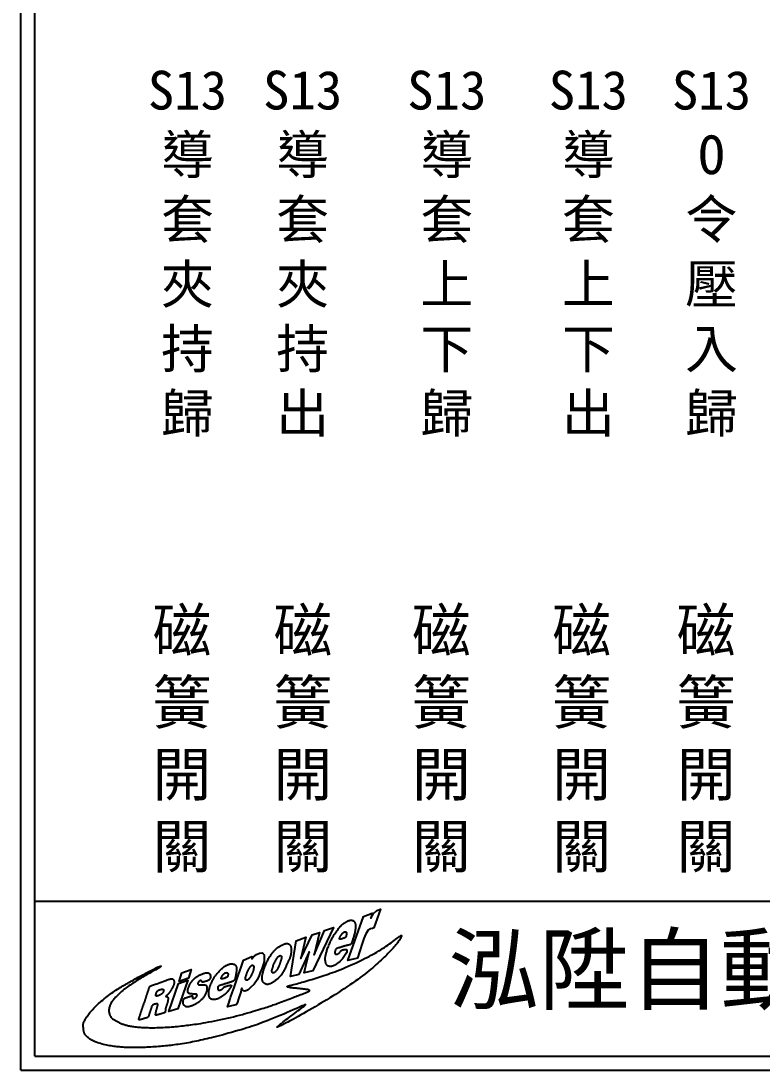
# Model space of a CAD drawing. Extents: x 275 to 562, y 265 to 469.
# Drawn here: x 274.9 to 341.8, y 264.9 to 359.6 of the extents above; entities that cross this region are included whole.
import ezdxf

# ---------------------------------------------------------------- set-up
doc = ezdxf.new("R2010")
doc.units = 0
for name, color, linetype in [('圖框層', 7, 'CONTINUOUS'), ('標尺寸層', 3, 'CONTINUOUS'), ('輪廓線層', 7, 'CONTINUOUS')]:
    doc.layers.add(name, color=color, linetype=linetype)
doc.styles.add('CNS', font='romanc.shx', dxfattribs={"bigfont": 'chineset.shx'})
doc.styles.add('STSL', font='kaiu.ttf')

msp = doc.modelspace()

# ---------------------------------------------------------------- linework, layer by layer
at = {"layer": '圖框層', "color": 7}
for p, q in [((274.898, 264.945), (274.898, 468.914)), ((276.148, 266.195), (276.148, 467.665)), ((276.148, 280.195), (560.648, 280.195)), ((276.148, 266.195), (560.648, 266.195)), ((274.898, 264.945), (561.898, 264.945))]:
    msp.add_line(p, q, dxfattribs=at)
at = {"layer": '輪廓線層', "color": 116}
for points in [[(306.056, 277.247), (305.868, 276.814), (305.72, 276.351), (305.287, 275.051), (304.429, 274.824), (305.839, 278.814), (306.627, 279.099), (306.499, 278.646), (306.746, 279.08), (307.041, 279.336), (307.357, 279.474), (306.765, 277.779), (306.637, 277.73), (306.48, 277.701), (306.272, 277.563)], [(304.847, 276.678), (304.831, 276.63), (304.817, 276.585), (304.803, 276.543), (304.79, 276.503), (304.777, 276.467), (304.765, 276.434), (304.753, 276.404), (304.741, 276.377), (304.73, 276.354), (304.718, 276.333), (304.705, 276.315), (304.691, 276.3), (304.676, 276.286), (304.659, 276.275), (304.639, 276.264), (304.617, 276.255), (304.592, 276.247), (304.564, 276.239), (304.532, 276.232), (304.497, 276.224), (304.457, 276.215), (304.414, 276.205), (304.365, 276.194), (304.312, 276.181), (304.255, 276.166), (304.193, 276.149), (304.129, 276.13), (304.063, 276.111), (303.996, 276.091), (303.93, 276.071), (303.866, 276.052), (303.805, 276.034), (303.747, 276.016), (303.694, 276), (303.644, 275.986), (303.599, 275.972), (303.557, 275.959), (303.52, 275.947), (303.486, 275.936), (303.456, 275.926), (303.43, 275.916), (303.408, 275.907), (303.389, 275.897), (303.372, 275.887), (303.358, 275.875), (303.345, 275.863), (303.333, 275.849), (303.322, 275.832), (303.312, 275.813), (303.302, 275.792), (303.293, 275.77), (303.284, 275.746), (303.276, 275.721), (303.269, 275.696), (303.263, 275.671), (303.258, 275.646), (303.254, 275.623), (303.251, 275.601), (303.249, 275.579), (303.248, 275.559), (303.249, 275.539), (303.25, 275.521), (303.253, 275.504), (303.257, 275.487), (303.262, 275.472), (303.268, 275.458), (303.275, 275.445), (303.283, 275.434), (303.292, 275.424), (303.303, 275.415), (303.316, 275.407), (303.329, 275.401), (303.344, 275.397), (303.36, 275.394), (303.378, 275.393), (303.396, 275.393), (303.414, 275.395), (303.434, 275.398), (303.453, 275.402), (303.473, 275.408), (303.493, 275.415), (303.512, 275.424), (303.532, 275.434), (303.551, 275.445), (303.571, 275.457), (303.59, 275.471), (303.609, 275.486), (303.628, 275.502), (303.648, 275.519), (303.666, 275.537), (303.685, 275.556), (303.703, 275.575), (303.72, 275.594), (303.736, 275.613), (303.75, 275.632), (303.764, 275.65), (303.776, 275.668), (303.789, 275.685), (303.803, 275.701), (303.819, 275.718), (303.841, 275.734), (303.868, 275.749), (303.903, 275.766), (303.947, 275.782), (304, 275.798), (304.06, 275.813), (304.123, 275.824), (304.185, 275.828), (304.242, 275.825), (304.29, 275.811), (304.325, 275.784), (304.344, 275.742), (304.343, 275.685), (304.325, 275.613), (304.292, 275.531), (304.247, 275.441), (304.192, 275.347), (304.132, 275.252), (304.068, 275.158), (304.002, 275.07), (303.939, 274.989), (303.877, 274.915), (303.818, 274.849), (303.761, 274.789), (303.707, 274.736), (303.655, 274.688), (303.606, 274.646), (303.559, 274.608), (303.515, 274.575), (303.474, 274.545), (303.435, 274.519), (303.398, 274.495), (303.364, 274.474), (303.331, 274.456), (303.299, 274.439), (303.269, 274.423), (303.24, 274.407), (303.211, 274.393), (303.184, 274.379), (303.157, 274.367), (303.131, 274.355), (303.106, 274.344), (303.082, 274.334), (303.058, 274.326), (303.034, 274.318), (303.011, 274.311), (302.988, 274.306), (302.964, 274.301), (302.94, 274.298), (302.915, 274.295), (302.889, 274.294), (302.862, 274.294), (302.833, 274.295), (302.803, 274.298), (302.773, 274.301), (302.743, 274.306), (302.712, 274.312), (302.683, 274.319), (302.655, 274.328), (302.629, 274.338), (302.605, 274.349), (302.583, 274.362), (302.563, 274.376), (302.544, 274.393), (302.527, 274.411), (302.511, 274.432), (302.496, 274.455), (302.482, 274.481), (302.468, 274.509), (302.455, 274.54), (302.443, 274.574), (302.431, 274.609), (302.421, 274.646), (302.411, 274.686), (302.403, 274.726), (302.396, 274.768), (302.39, 274.81), (302.386, 274.854), (302.384, 274.899), (302.382, 274.946), (302.383, 274.993), (302.385, 275.042), (302.389, 275.092), (302.394, 275.144), (302.401, 275.198), (302.41, 275.254), (302.421, 275.312), (302.434, 275.373), (302.45, 275.438), (302.467, 275.506), (302.488, 275.579), (302.51, 275.656), (302.536, 275.738), (302.564, 275.824), (302.594, 275.914), (302.627, 276.007), (302.663, 276.102), (302.7, 276.2), (302.739, 276.298), (302.781, 276.397), (302.824, 276.495), (302.869, 276.593), (302.916, 276.69), (302.965, 276.787), (303.016, 276.883), (303.069, 276.977), (303.124, 277.071), (303.18, 277.162), (303.239, 277.252), (303.299, 277.34), (303.359, 277.425), (303.419, 277.506), (303.478, 277.583), (303.535, 277.655), (303.589, 277.722), (303.639, 277.783), (303.686, 277.838), (303.729, 277.887), (303.769, 277.93), (303.807, 277.97), (303.844, 278.006), (303.88, 278.04), (303.917, 278.072), (303.954, 278.102), (303.993, 278.133), (304.033, 278.163), (304.074, 278.192), (304.115, 278.221), (304.157, 278.248), (304.199, 278.275), (304.24, 278.3), (304.281, 278.323), (304.32, 278.345), (304.358, 278.365), (304.396, 278.383), (304.432, 278.399), (304.467, 278.413), (304.502, 278.426), (304.536, 278.437), (304.569, 278.446), (304.601, 278.453), (304.632, 278.458), (304.663, 278.462), (304.692, 278.464), (304.721, 278.464), (304.749, 278.463), (304.775, 278.461), (304.801, 278.458), (304.825, 278.453), (304.848, 278.447), (304.87, 278.44), (304.891, 278.432), (304.911, 278.422), (304.931, 278.41), (304.949, 278.397), (304.967, 278.382), (304.984, 278.365), (305, 278.346), (305.016, 278.326), (305.03, 278.304), (305.044, 278.28), (305.056, 278.255), (305.068, 278.228), (305.077, 278.2), (305.086, 278.17), (305.093, 278.139), (305.099, 278.107), (305.103, 278.073), (305.107, 278.037), (305.109, 277.999), (305.11, 277.96), (305.111, 277.918), (305.11, 277.875), (305.109, 277.829), (305.107, 277.783), (305.104, 277.734), (305.099, 277.685), (305.094, 277.636), (305.088, 277.586), (305.08, 277.535), (305.072, 277.485), (305.062, 277.435), (305.051, 277.384), (305.04, 277.333), (305.027, 277.282), (305.013, 277.229), (304.998, 277.176), (304.983, 277.121), (304.967, 277.065), (304.95, 277.008), (304.932, 276.951), (304.914, 276.894), (304.897, 276.838), (304.88, 276.783), (304.863, 276.729)], [(300.01, 273.559), (299.229, 273.387), (299.753, 276.615), (300.619, 276.925), (300.17, 275.001), (301.197, 277.15), (301.86, 277.364), (301.379, 275.343), (302.32, 277.524), (303.133, 277.823), (301.25, 273.901), (300.47, 273.708), (300.919, 275.611)], [(304.176, 276.895), (304.156, 276.883), (304.134, 276.873), (304.11, 276.862), (304.085, 276.852), (304.059, 276.842), (304.033, 276.832), (304.006, 276.823), (303.98, 276.813), (303.954, 276.804), (303.929, 276.795), (303.905, 276.786), (303.881, 276.777), (303.857, 276.77), (303.834, 276.763), (303.812, 276.757), (303.79, 276.751), (303.769, 276.748), (303.748, 276.745), (303.729, 276.744), (303.712, 276.746), (303.697, 276.75), (303.685, 276.757), (303.676, 276.767), (303.671, 276.78), (303.669, 276.798), (303.672, 276.818), (303.678, 276.842), (303.686, 276.867), (303.697, 276.895), (303.71, 276.924), (303.724, 276.954), (303.738, 276.984), (303.753, 277.013), (303.769, 277.043), (303.785, 277.072), (303.801, 277.101), (303.818, 277.129), (303.836, 277.157), (303.855, 277.184), (303.875, 277.21), (303.895, 277.236), (303.917, 277.26), (303.939, 277.284), (303.962, 277.306), (303.985, 277.326), (304.007, 277.345), (304.03, 277.361), (304.051, 277.376), (304.072, 277.387), (304.093, 277.397), (304.112, 277.405), (304.131, 277.41), (304.149, 277.414), (304.166, 277.416), (304.182, 277.417), (304.198, 277.416), (304.212, 277.414), (304.226, 277.411), (304.239, 277.406), (304.251, 277.401), (304.262, 277.395), (304.271, 277.387), (304.279, 277.379), (304.286, 277.37), (304.291, 277.36), (304.295, 277.349), (304.298, 277.337), (304.3, 277.324), (304.3, 277.308), (304.3, 277.29), (304.299, 277.27), (304.298, 277.248), (304.297, 277.222), (304.295, 277.195), (304.292, 277.166), (304.289, 277.136), (304.285, 277.107), (304.281, 277.078), (304.276, 277.05), (304.27, 277.025), (304.263, 277.002), (304.255, 276.981), (304.246, 276.963), (304.236, 276.947), (304.224, 276.932), (304.21, 276.919), (304.194, 276.906)], [(297.148, 272.673), (297.116, 272.675), (297.085, 272.68), (297.056, 272.686), (297.028, 272.695), (297.001, 272.705), (296.975, 272.716), (296.95, 272.73), (296.926, 272.744), (296.902, 272.759), (296.879, 272.775), (296.857, 272.791), (296.837, 272.809), (296.817, 272.828), (296.798, 272.848), (296.781, 272.868), (296.765, 272.89), (296.751, 272.913), (296.738, 272.936), (296.726, 272.961), (296.716, 272.987), (296.707, 273.013), (296.699, 273.041), (296.693, 273.069), (296.687, 273.099), (296.683, 273.129), (296.679, 273.16), (296.677, 273.193), (296.675, 273.226), (296.675, 273.26), (296.676, 273.294), (296.678, 273.33), (296.681, 273.366), (296.685, 273.403), (296.691, 273.44), (296.697, 273.478), (296.705, 273.517), (296.713, 273.557), (296.722, 273.597), (296.731, 273.637), (296.741, 273.679), (296.751, 273.72), (296.762, 273.763), (296.773, 273.805), (296.784, 273.846), (296.796, 273.888), (296.808, 273.928), (296.82, 273.968), (296.833, 274.006), (296.846, 274.042), (296.859, 274.078), (296.873, 274.113), (296.888, 274.148), (296.903, 274.185), (296.919, 274.223), (296.935, 274.263), (296.953, 274.306), (296.971, 274.353), (296.991, 274.403), (297.012, 274.456), (297.035, 274.513), (297.06, 274.573), (297.088, 274.636), (297.118, 274.703), (297.151, 274.773), (297.188, 274.846), (297.228, 274.921), (297.27, 274.997), (297.314, 275.075), (297.36, 275.152), (297.407, 275.228), (297.454, 275.302), (297.503, 275.373), (297.551, 275.441), (297.599, 275.506), (297.647, 275.567), (297.695, 275.624), (297.741, 275.678), (297.787, 275.728), (297.832, 275.776), (297.876, 275.819), (297.919, 275.86), (297.961, 275.897), (298.002, 275.932), (298.042, 275.965), (298.083, 275.995), (298.123, 276.023), (298.163, 276.05), (298.204, 276.075), (298.245, 276.099), (298.287, 276.122), (298.328, 276.144), (298.369, 276.165), (298.408, 276.185), (298.445, 276.203), (298.48, 276.22), (298.513, 276.236), (298.542, 276.251), (298.569, 276.264), (298.593, 276.277), (298.616, 276.288), (298.638, 276.298), (298.66, 276.308), (298.682, 276.317), (298.706, 276.325), (298.73, 276.332), (298.756, 276.339), (298.783, 276.345), (298.811, 276.35), (298.839, 276.354), (298.867, 276.357), (298.895, 276.359), (298.922, 276.36), (298.949, 276.359), (298.974, 276.356), (299, 276.352), (299.024, 276.345), (299.048, 276.337), (299.072, 276.327), (299.095, 276.314), (299.118, 276.299), (299.141, 276.281), (299.163, 276.26), (299.185, 276.237), (299.205, 276.211), (299.225, 276.182), (299.243, 276.15), (299.259, 276.116), (299.273, 276.079), (299.284, 276.039), (299.294, 275.996), (299.301, 275.951), (299.306, 275.904), (299.31, 275.854), (299.311, 275.801), (299.311, 275.747), (299.309, 275.69), (299.305, 275.632), (299.3, 275.572), (299.293, 275.512), (299.285, 275.45), (299.274, 275.389), (299.261, 275.328), (299.247, 275.268), (299.23, 275.208), (299.212, 275.151), (299.191, 275.095), (299.169, 275.04), (299.146, 274.985), (299.121, 274.932), (299.096, 274.879), (299.071, 274.827), (299.046, 274.774), (299.02, 274.721), (298.995, 274.668), (298.97, 274.614), (298.944, 274.559), (298.918, 274.503), (298.892, 274.445), (298.865, 274.385), (298.837, 274.323), (298.809, 274.259), (298.779, 274.193), (298.748, 274.124), (298.716, 274.054), (298.681, 273.983), (298.644, 273.911), (298.604, 273.839), (298.561, 273.766), (298.515, 273.692), (298.467, 273.62), (298.415, 273.548), (298.362, 273.479), (298.308, 273.412), (298.253, 273.347), (298.197, 273.287), (298.141, 273.23), (298.085, 273.178), (298.03, 273.131), (297.976, 273.088), (297.923, 273.048), (297.872, 273.012), (297.823, 272.978), (297.775, 272.947), (297.731, 272.917), (297.689, 272.889), (297.649, 272.863), (297.611, 272.839), (297.574, 272.816), (297.539, 272.794), (297.504, 272.774), (297.469, 272.756), (297.434, 272.739), (297.398, 272.724), (297.361, 272.711), (297.325, 272.699), (297.288, 272.689), (297.252, 272.682), (297.216, 272.677), (297.181, 272.674)], [(296.226, 273.081), (295.959, 272.702), (295.643, 272.39), (295.422, 272.183), (295.296, 272.114), (295.12, 272.065), (294.996, 272.102), (294.872, 272.147), (294.857, 272.271), (294.841, 272.331), (294.789, 272.177), (294.759, 271.986), (294.653, 271.73), (294.541, 271.385), (294.462, 271.073), (294.393, 270.928), (294.348, 270.83), (294.036, 270.762), (293.555, 270.657), (293.664, 270.984), (293.803, 271.371), (293.833, 271.499), (293.973, 271.9), (294.161, 272.395), (294.296, 272.842), (294.552, 273.563), (294.781, 274.235), (294.993, 274.872), (295.76, 275.18), (295.76, 274.981), (295.892, 275.169), (296.181, 275.383), (296.444, 275.5), (296.655, 275.515), (296.764, 275.436), (296.858, 275.327), (296.869, 275.109), (296.858, 274.831), (296.832, 274.609), (296.741, 274.354), (296.64, 274.08), (296.542, 273.843), (296.399, 273.468)], [(297.855, 274.74), (297.876, 274.777), (297.896, 274.815), (297.917, 274.853), (297.937, 274.891), (297.957, 274.928), (297.978, 274.965), (297.999, 275.001), (298.02, 275.035), (298.042, 275.068), (298.065, 275.099), (298.088, 275.128), (298.111, 275.155), (298.134, 275.179), (298.158, 275.201), (298.181, 275.22), (298.205, 275.236), (298.229, 275.249), (298.253, 275.258), (298.276, 275.265), (298.298, 275.269), (298.32, 275.271), (298.34, 275.269), (298.358, 275.266), (298.375, 275.26), (298.389, 275.252), (298.401, 275.243), (298.411, 275.231), (298.419, 275.217), (298.426, 275.202), (298.431, 275.185), (298.434, 275.167), (298.436, 275.147), (298.436, 275.126), (298.435, 275.104), (298.433, 275.08), (298.429, 275.056), (298.425, 275.03), (298.419, 275.002), (298.412, 274.974), (298.404, 274.945), (298.395, 274.914), (298.386, 274.883), (298.376, 274.851), (298.365, 274.818), (298.354, 274.785), (298.343, 274.752), (298.332, 274.719), (298.321, 274.686), (298.311, 274.653), (298.301, 274.62), (298.291, 274.588), (298.281, 274.556), (298.27, 274.524), (298.26, 274.492), (298.249, 274.46), (298.237, 274.428), (298.224, 274.397), (298.211, 274.365), (298.198, 274.334), (298.184, 274.303), (298.169, 274.272), (298.155, 274.242), (298.14, 274.212), (298.126, 274.183), (298.112, 274.154), (298.098, 274.127), (298.084, 274.1), (298.07, 274.075), (298.056, 274.05), (298.042, 274.026), (298.029, 274.003), (298.015, 273.981), (298.002, 273.961), (297.988, 273.941), (297.974, 273.923), (297.96, 273.905), (297.946, 273.887), (297.932, 273.871), (297.917, 273.854), (297.902, 273.838), (297.887, 273.823), (297.871, 273.807), (297.855, 273.792), (297.839, 273.778), (297.822, 273.765), (297.805, 273.753), (297.788, 273.742), (297.771, 273.732), (297.753, 273.724), (297.735, 273.718), (297.717, 273.713), (297.7, 273.71), (297.684, 273.709), (297.668, 273.71), (297.653, 273.712), (297.639, 273.716), (297.626, 273.723), (297.615, 273.731), (297.605, 273.74), (297.597, 273.752), (297.589, 273.764), (297.582, 273.778), (297.577, 273.793), (297.572, 273.809), (297.568, 273.826), (297.564, 273.843), (297.562, 273.862), (297.562, 273.883), (297.562, 273.904), (297.565, 273.928), (297.569, 273.953), (297.576, 273.98), (297.584, 274.009), (297.595, 274.04), (297.606, 274.072), (297.618, 274.105), (297.631, 274.139), (297.642, 274.172), (297.653, 274.206), (297.662, 274.238), (297.67, 274.269), (297.676, 274.299), (297.681, 274.328), (297.685, 274.357), (297.69, 274.386), (297.696, 274.415), (297.704, 274.444), (297.713, 274.473), (297.726, 274.504), (297.74, 274.535), (297.757, 274.567), (297.775, 274.6), (297.794, 274.634), (297.814, 274.668), (297.835, 274.704)], [(289.415, 273.709), (290.275, 274.011), (290.021, 273.24), (289.18, 272.947)], [(290.946, 272.907), (290.935, 272.893), (290.925, 272.88), (290.917, 272.866), (290.909, 272.853), (290.902, 272.839), (290.896, 272.825), (290.891, 272.811), (290.887, 272.798), (290.884, 272.784), (290.883, 272.771), (290.882, 272.758), (290.883, 272.745), (290.885, 272.733), (290.888, 272.721), (290.892, 272.709), (290.896, 272.698), (290.902, 272.688), (290.91, 272.678), (290.919, 272.669), (290.93, 272.66), (290.945, 272.653), (290.962, 272.647), (290.984, 272.642), (291.009, 272.638), (291.039, 272.636), (291.073, 272.635), (291.11, 272.635), (291.149, 272.636), (291.19, 272.637), (291.232, 272.638), (291.273, 272.639), (291.314, 272.639), (291.353, 272.639), (291.39, 272.638), (291.425, 272.637), (291.458, 272.634), (291.488, 272.631), (291.516, 272.627), (291.542, 272.621), (291.564, 272.615), (291.584, 272.609), (291.6, 272.601), (291.615, 272.592), (291.627, 272.582), (291.637, 272.57), (291.646, 272.558), (291.654, 272.544), (291.661, 272.53), (291.668, 272.514), (291.673, 272.497), (291.679, 272.478), (291.683, 272.46), (291.688, 272.441), (291.691, 272.421), (291.694, 272.401), (291.696, 272.382), (291.698, 272.363), (291.699, 272.344), (291.699, 272.325), (291.699, 272.308), (291.699, 272.291), (291.699, 272.275), (291.698, 272.259), (291.697, 272.245), (291.696, 272.232), (291.695, 272.22), (291.694, 272.207), (291.692, 272.194), (291.689, 272.178), (291.685, 272.161), (291.68, 272.141), (291.673, 272.117), (291.665, 272.09), (291.655, 272.058), (291.644, 272.024), (291.631, 271.986), (291.616, 271.947), (291.6, 271.905), (291.583, 271.863), (291.564, 271.819), (291.543, 271.775), (291.522, 271.732), (291.498, 271.688), (291.474, 271.644), (291.447, 271.601), (291.42, 271.558), (291.39, 271.516), (291.359, 271.474), (291.327, 271.433), (291.293, 271.393), (291.257, 271.354), (291.221, 271.316), (291.183, 271.278), (291.145, 271.242), (291.107, 271.207), (291.068, 271.173), (291.028, 271.14), (290.989, 271.108), (290.95, 271.078), (290.911, 271.048), (290.871, 271.02), (290.832, 270.993), (290.793, 270.968), (290.754, 270.943), (290.715, 270.92), (290.676, 270.899), (290.637, 270.878), (290.599, 270.859), (290.562, 270.84), (290.525, 270.823), (290.488, 270.806), (290.452, 270.791), (290.418, 270.776), (290.383, 270.762), (290.35, 270.748), (290.317, 270.735), (290.284, 270.723), (290.252, 270.711), (290.221, 270.7), (290.189, 270.69), (290.158, 270.68), (290.128, 270.672), (290.097, 270.663), (290.067, 270.656), (290.038, 270.651), (290.009, 270.646), (289.981, 270.643), (289.953, 270.642), (289.926, 270.642), (289.899, 270.644), (289.873, 270.648), (289.848, 270.653), (289.824, 270.659), (289.801, 270.667), (289.778, 270.677), (289.756, 270.687), (289.734, 270.699), (289.714, 270.712), (289.694, 270.726), (289.676, 270.741), (289.658, 270.756), (289.642, 270.773), (289.627, 270.79), (289.613, 270.808), (289.601, 270.826), (289.59, 270.844), (289.581, 270.864), (289.572, 270.884), (289.565, 270.904), (289.559, 270.926), (289.555, 270.948), (289.551, 270.971), (289.548, 270.994), (289.546, 271.019), (289.545, 271.044), (289.545, 271.069), (289.546, 271.094), (289.547, 271.118), (289.549, 271.142), (289.551, 271.165), (289.554, 271.186), (289.558, 271.207), (289.562, 271.226), (289.566, 271.245), (289.571, 271.263), (289.576, 271.28), (289.582, 271.296), (289.589, 271.311), (289.596, 271.326), (289.604, 271.341), (289.613, 271.355), (289.623, 271.368), (289.634, 271.381), (289.647, 271.393), (289.662, 271.405), (289.679, 271.416), (289.698, 271.427), (289.719, 271.438), (289.741, 271.448), (289.765, 271.458), (289.79, 271.467), (289.816, 271.476), (289.842, 271.485), (289.869, 271.494), (289.896, 271.503), (289.924, 271.511), (289.951, 271.52), (289.978, 271.528), (290.005, 271.536), (290.033, 271.545), (290.06, 271.553), (290.086, 271.561), (290.112, 271.57), (290.138, 271.578), (290.164, 271.586), (290.188, 271.594), (290.212, 271.602), (290.235, 271.609), (290.257, 271.616), (290.278, 271.622), (290.297, 271.627), (290.315, 271.632), (290.332, 271.635), (290.347, 271.636), (290.361, 271.636), (290.372, 271.633), (290.382, 271.629), (290.389, 271.622), (290.394, 271.612), (290.398, 271.599), (290.399, 271.585), (290.4, 271.57), (290.399, 271.554), (290.398, 271.538), (290.397, 271.521), (290.396, 271.506), (290.395, 271.491), (290.394, 271.478), (290.394, 271.466), (290.395, 271.455), (290.396, 271.445), (290.398, 271.436), (290.401, 271.429), (290.404, 271.422), (290.409, 271.416), (290.414, 271.412), (290.421, 271.408), (290.429, 271.406), (290.439, 271.404), (290.451, 271.404), (290.465, 271.404), (290.481, 271.406), (290.499, 271.408), (290.519, 271.411), (290.541, 271.416), (290.562, 271.421), (290.584, 271.427), (290.606, 271.434), (290.626, 271.442), (290.645, 271.451), (290.662, 271.461), (290.676, 271.471), (290.69, 271.483), (290.701, 271.495), (290.712, 271.508), (290.721, 271.521), (290.731, 271.535), (290.74, 271.549), (290.749, 271.564), (290.757, 271.578), (290.766, 271.594), (290.774, 271.609), (290.781, 271.624), (290.787, 271.638), (290.793, 271.653), (290.797, 271.667), (290.799, 271.68), (290.8, 271.693), (290.8, 271.705), (290.798, 271.717), (290.795, 271.728), (290.79, 271.738), (290.784, 271.748), (290.777, 271.757), (290.768, 271.765), (290.758, 271.772), (290.746, 271.779), (290.733, 271.785), (290.717, 271.79), (290.7, 271.794), (290.68, 271.797), (290.658, 271.799), (290.634, 271.801), (290.608, 271.801), (290.579, 271.801), (290.55, 271.801), (290.518, 271.8), (290.486, 271.8), (290.453, 271.801), (290.419, 271.802), (290.385, 271.804), (290.351, 271.807), (290.317, 271.81), (290.284, 271.814), (290.252, 271.819), (290.221, 271.824), (290.191, 271.83), (290.163, 271.835), (290.137, 271.841), (290.113, 271.847), (290.091, 271.854), (290.071, 271.861), (290.052, 271.868), (290.036, 271.877), (290.022, 271.886), (290.009, 271.897), (289.999, 271.909), (289.99, 271.922), (289.983, 271.936), (289.977, 271.952), (289.973, 271.969), (289.97, 271.987), (289.967, 272.006), (289.966, 272.027), (289.965, 272.048), (289.965, 272.071), (289.965, 272.094), (289.967, 272.118), (289.968, 272.142), (289.971, 272.166), (289.974, 272.189), (289.978, 272.212), (289.983, 272.234), (289.988, 272.255), (289.994, 272.276), (290, 272.295), (290.007, 272.314), (290.014, 272.333), (290.02, 272.35), (290.027, 272.367), (290.033, 272.384), (290.039, 272.4), (290.046, 272.417), (290.053, 272.434), (290.06, 272.452), (290.068, 272.471), (290.076, 272.492), (290.086, 272.516), (290.096, 272.541), (290.108, 272.569), (290.12, 272.598), (290.134, 272.628), (290.148, 272.66), (290.164, 272.691), (290.18, 272.723), (290.197, 272.755), (290.215, 272.786), (290.235, 272.817), (290.255, 272.847), (290.276, 272.877), (290.299, 272.908), (290.323, 272.938), (290.349, 272.97), (290.376, 273.002), (290.405, 273.035), (290.435, 273.068), (290.467, 273.102), (290.5, 273.137), (290.534, 273.17), (290.569, 273.204), (290.604, 273.236), (290.64, 273.267), (290.677, 273.297), (290.714, 273.325), (290.751, 273.352), (290.787, 273.377), (290.824, 273.401), (290.859, 273.423), (290.894, 273.443), (290.928, 273.462), (290.961, 273.48), (290.994, 273.496), (291.025, 273.511), (291.055, 273.525), (291.086, 273.539), (291.116, 273.551), (291.146, 273.564), (291.176, 273.576), (291.206, 273.588), (291.236, 273.6), (291.267, 273.611), (291.297, 273.623), (291.327, 273.634), (291.357, 273.645), (291.385, 273.655), (291.414, 273.665), (291.441, 273.675), (291.467, 273.683), (291.492, 273.691), (291.517, 273.699), (291.54, 273.705), (291.562, 273.711), (291.583, 273.716), (291.603, 273.721), (291.622, 273.724), (291.64, 273.727), (291.657, 273.729), (291.673, 273.73), (291.689, 273.731), (291.705, 273.731), (291.72, 273.729), (291.735, 273.727), (291.75, 273.725), (291.765, 273.721), (291.78, 273.717), (291.795, 273.712), (291.811, 273.707), (291.826, 273.7), (291.841, 273.693), (291.857, 273.685), (291.872, 273.676), (291.888, 273.667), (291.902, 273.656), (291.917, 273.646), (291.93, 273.634), (291.943, 273.622), (291.954, 273.61), (291.965, 273.597), (291.973, 273.584), (291.98, 273.57), (291.986, 273.555), (291.991, 273.54), (291.995, 273.524), (291.998, 273.506), (292, 273.488), (292.002, 273.469), (292.003, 273.448), (292.004, 273.426), (292.005, 273.403), (292.005, 273.379), (292.005, 273.355), (292.004, 273.33), (292.003, 273.305), (292.002, 273.279), (292, 273.254), (291.996, 273.229), (291.989, 273.204), (291.978, 273.178), (291.961, 273.151), (291.937, 273.124), (291.904, 273.096), (291.861, 273.068), (291.808, 273.038), (291.747, 273.008), (291.68, 272.979), (291.611, 272.951), (291.542, 272.927), (291.476, 272.906), (291.416, 272.89), (291.364, 272.88), (291.324, 272.876), (291.294, 272.878), (291.272, 272.884), (291.257, 272.895), (291.247, 272.907), (291.241, 272.921), (291.237, 272.936), (291.233, 272.951), (291.229, 272.964), (291.223, 272.975), (291.216, 272.985), (291.208, 272.994), (291.199, 273.001), (291.189, 273.007), (291.178, 273.011), (291.166, 273.015), (291.153, 273.017), (291.14, 273.017), (291.126, 273.017), (291.111, 273.015), (291.096, 273.012), (291.081, 273.008), (291.066, 273.003), (291.051, 272.996), (291.036, 272.988), (291.022, 272.979), (291.008, 272.968), (290.994, 272.957), (290.981, 272.945), (290.969, 272.933), (290.957, 272.92)], [(292.669, 272.313), (292.669, 272.294), (292.67, 272.277), (292.672, 272.261), (292.674, 272.246), (292.677, 272.231), (292.682, 272.218), (292.688, 272.206), (292.695, 272.194), (292.703, 272.184), (292.713, 272.174), (292.725, 272.166), (292.738, 272.159), (292.752, 272.154), (292.767, 272.149), (292.783, 272.147), (292.8, 272.145), (292.819, 272.146), (292.838, 272.148), (292.858, 272.151), (292.879, 272.156), (292.9, 272.162), (292.921, 272.169), (292.943, 272.178), (292.964, 272.187), (292.986, 272.198), (293.008, 272.209), (293.029, 272.221), (293.05, 272.234), (293.07, 272.248), (293.09, 272.263), (293.109, 272.278), (293.126, 272.293), (293.143, 272.309), (293.158, 272.325), (293.172, 272.341), (293.185, 272.357), (293.198, 272.372), (293.21, 272.386), (293.221, 272.399), (293.231, 272.412), (293.241, 272.422), (293.251, 272.432), (293.264, 272.441), (293.28, 272.45), (293.3, 272.459), (293.325, 272.469), (293.358, 272.481), (293.398, 272.494), (293.447, 272.509), (293.503, 272.526), (293.563, 272.543), (293.625, 272.559), (293.685, 272.574), (293.742, 272.585), (293.793, 272.593), (293.834, 272.596), (293.866, 272.594), (293.887, 272.586), (293.899, 272.575), (293.904, 272.559), (293.902, 272.54), (293.896, 272.519), (293.886, 272.495), (293.873, 272.471), (293.859, 272.446), (293.844, 272.42), (293.828, 272.394), (293.811, 272.368), (293.793, 272.341), (293.776, 272.315), (293.757, 272.288), (293.739, 272.262), (293.721, 272.235), (293.702, 272.209), (293.684, 272.182), (293.664, 272.155), (293.645, 272.129), (293.624, 272.102), (293.603, 272.074), (293.581, 272.047), (293.558, 272.019), (293.533, 271.99), (293.508, 271.961), (293.481, 271.933), (293.454, 271.904), (293.425, 271.875), (293.395, 271.847), (293.365, 271.819), (293.333, 271.791), (293.3, 271.764), (293.266, 271.737), (293.23, 271.71), (293.194, 271.683), (293.157, 271.657), (293.119, 271.63), (293.08, 271.604), (293.039, 271.577), (292.999, 271.551), (292.958, 271.525), (292.916, 271.5), (292.875, 271.476), (292.835, 271.453), (292.796, 271.431), (292.757, 271.412), (292.721, 271.395), (292.685, 271.38), (292.651, 271.366), (292.618, 271.354), (292.585, 271.344), (292.553, 271.335), (292.522, 271.327), (292.491, 271.32), (292.46, 271.314), (292.429, 271.309), (292.398, 271.305), (292.367, 271.302), (292.336, 271.3), (292.305, 271.3), (292.273, 271.302), (292.241, 271.305), (292.209, 271.311), (292.176, 271.318), (292.144, 271.327), (292.113, 271.338), (292.083, 271.35), (292.055, 271.364), (292.029, 271.38), (292.005, 271.397), (291.984, 271.416), (291.966, 271.435), (291.95, 271.457), (291.937, 271.479), (291.925, 271.502), (291.915, 271.527), (291.906, 271.552), (291.898, 271.578), (291.891, 271.605), (291.885, 271.633), (291.879, 271.662), (291.874, 271.692), (291.87, 271.723), (291.867, 271.755), (291.865, 271.789), (291.863, 271.825), (291.862, 271.862), (291.862, 271.9), (291.863, 271.94), (291.865, 271.981), (291.868, 272.023), (291.872, 272.067), (291.878, 272.111), (291.885, 272.156), (291.894, 272.201), (291.904, 272.247), (291.915, 272.294), (291.927, 272.339), (291.94, 272.385), (291.953, 272.43), (291.967, 272.474), (291.982, 272.516), (291.996, 272.557), (292.011, 272.597), (292.026, 272.637), (292.042, 272.676), (292.058, 272.715), (292.075, 272.755), (292.094, 272.796), (292.113, 272.838), (292.134, 272.882), (292.156, 272.928), (292.179, 272.974), (292.203, 273.022), (292.228, 273.07), (292.253, 273.117), (292.279, 273.165), (292.306, 273.212), (292.334, 273.258), (292.362, 273.304), (292.392, 273.35), (292.423, 273.397), (292.457, 273.446), (292.494, 273.496), (292.535, 273.549), (292.579, 273.605), (292.628, 273.665), (292.681, 273.727), (292.736, 273.791), (292.794, 273.856), (292.854, 273.92), (292.914, 273.982), (292.974, 274.042), (293.034, 274.098), (293.093, 274.149), (293.15, 274.196), (293.206, 274.238), (293.26, 274.276), (293.313, 274.31), (293.363, 274.341), (293.412, 274.369), (293.459, 274.394), (293.504, 274.416), (293.546, 274.436), (293.587, 274.454), (293.627, 274.469), (293.665, 274.482), (293.701, 274.493), (293.736, 274.503), (293.77, 274.51), (293.804, 274.517), (293.836, 274.521), (293.867, 274.525), (293.897, 274.527), (293.927, 274.527), (293.955, 274.527), (293.983, 274.525), (294.01, 274.522), (294.036, 274.518), (294.062, 274.513), (294.086, 274.507), (294.11, 274.5), (294.132, 274.493), (294.154, 274.485), (294.174, 274.476), (294.193, 274.467), (294.21, 274.458), (294.227, 274.448), (294.242, 274.437), (294.257, 274.425), (294.27, 274.412), (294.282, 274.398), (294.294, 274.381), (294.305, 274.363), (294.316, 274.342), (294.326, 274.319), (294.335, 274.295), (294.344, 274.269), (294.351, 274.241), (294.357, 274.213), (294.362, 274.183), (294.366, 274.154), (294.368, 274.123), (294.369, 274.093), (294.369, 274.061), (294.368, 274.029), (294.366, 273.996), (294.363, 273.961), (294.36, 273.926), (294.356, 273.889), (294.351, 273.85), (294.346, 273.81), (294.341, 273.769), (294.335, 273.727), (294.329, 273.685), (294.322, 273.643), (294.316, 273.601), (294.309, 273.56), (294.302, 273.519), (294.295, 273.479), (294.287, 273.44), (294.279, 273.402), (294.271, 273.365), (294.263, 273.328), (294.254, 273.291), (294.245, 273.255), (294.236, 273.22), (294.225, 273.185), (294.212, 273.151), (294.197, 273.118), (294.178, 273.085), (294.155, 273.055), (294.127, 273.025), (294.093, 272.997), (294.052, 272.971), (294.005, 272.946), (293.954, 272.923), (293.899, 272.901), (293.841, 272.88), (293.781, 272.86), (293.72, 272.84), (293.659, 272.821), (293.599, 272.802), (293.54, 272.783), (293.481, 272.764), (293.424, 272.746), (293.368, 272.729), (293.313, 272.711), (293.259, 272.695), (293.206, 272.679), (293.155, 272.663), (293.104, 272.649), (293.056, 272.635), (293.01, 272.621), (292.966, 272.608), (292.925, 272.595), (292.887, 272.583), (292.853, 272.571), (292.822, 272.559), (292.796, 272.548), (292.772, 272.536), (292.752, 272.524), (292.735, 272.511), (292.721, 272.498), (292.708, 272.483), (292.698, 272.467), (292.69, 272.45), (292.683, 272.432), (292.678, 272.412), (292.674, 272.392), (292.672, 272.372), (292.67, 272.352), (292.669, 272.332)], [(293.427, 273.293), (293.415, 273.288), (293.402, 273.282), (293.389, 273.276), (293.377, 273.269), (293.365, 273.263), (293.353, 273.256), (293.341, 273.249), (293.329, 273.243), (293.318, 273.238), (293.306, 273.233), (293.294, 273.228), (293.282, 273.224), (293.268, 273.219), (293.254, 273.215), (293.239, 273.21), (293.222, 273.205), (293.203, 273.2), (293.184, 273.194), (293.163, 273.189), (293.142, 273.184), (293.121, 273.179), (293.101, 273.175), (293.081, 273.172), (293.062, 273.171), (293.044, 273.17), (293.028, 273.172), (293.014, 273.175), (293.003, 273.181), (292.994, 273.189), (292.987, 273.199), (292.984, 273.213), (292.984, 273.23), (292.988, 273.25), (292.994, 273.273), (293.004, 273.298), (293.016, 273.325), (293.029, 273.353), (293.045, 273.382), (293.061, 273.412), (293.078, 273.441), (293.095, 273.469), (293.112, 273.496), (293.13, 273.522), (293.149, 273.547), (293.167, 273.571), (293.187, 273.594), (293.207, 273.615), (293.228, 273.634), (293.25, 273.652), (293.272, 273.669), (293.295, 273.683), (293.318, 273.696), (293.342, 273.707), (293.365, 273.716), (293.387, 273.723), (293.41, 273.729), (293.431, 273.732), (293.452, 273.733), (293.471, 273.733), (293.49, 273.731), (293.507, 273.727), (293.523, 273.722), (293.538, 273.715), (293.552, 273.707), (293.563, 273.698), (293.573, 273.688), (293.582, 273.676), (293.589, 273.663), (293.595, 273.65), (293.599, 273.635), (293.602, 273.619), (293.604, 273.602), (293.604, 273.585), (293.604, 273.566), (293.602, 273.548), (293.599, 273.528), (293.596, 273.509), (293.592, 273.489), (293.587, 273.47), (293.583, 273.451), (293.577, 273.432), (293.572, 273.414), (293.566, 273.397), (293.56, 273.381), (293.553, 273.366), (293.545, 273.353), (293.536, 273.341), (293.527, 273.331), (293.516, 273.323), (293.505, 273.317), (293.493, 273.312), (293.48, 273.308), (293.467, 273.304), (293.454, 273.3), (293.441, 273.297)], [(295.818, 274.399), (295.832, 274.398), (295.845, 274.396), (295.857, 274.393), (295.868, 274.388), (295.877, 274.381), (295.886, 274.374), (295.893, 274.364), (295.9, 274.354), (295.906, 274.342), (295.91, 274.329), (295.914, 274.314), (295.917, 274.299), (295.92, 274.283), (295.921, 274.265), (295.922, 274.247), (295.923, 274.228), (295.922, 274.208), (295.921, 274.187), (295.92, 274.166), (295.918, 274.144), (295.915, 274.12), (295.912, 274.096), (295.908, 274.071), (295.904, 274.046), (295.899, 274.019), (295.893, 273.991), (295.887, 273.963), (295.88, 273.934), (295.872, 273.904), (295.863, 273.873), (295.853, 273.842), (295.842, 273.811), (295.83, 273.779), (295.817, 273.747), (295.803, 273.714), (295.788, 273.682), (295.773, 273.649), (295.758, 273.617), (295.742, 273.585), (295.726, 273.553), (295.711, 273.521), (295.695, 273.491), (295.68, 273.46), (295.664, 273.431), (295.649, 273.403), (295.634, 273.376), (295.619, 273.35), (295.605, 273.326), (295.591, 273.303), (295.577, 273.282), (295.563, 273.262), (295.549, 273.243), (295.536, 273.225), (295.523, 273.208), (295.509, 273.192), (295.496, 273.176), (295.482, 273.16), (295.469, 273.145), (295.455, 273.131), (295.442, 273.117), (295.428, 273.104), (295.414, 273.092), (295.4, 273.081), (295.386, 273.072), (295.372, 273.064), (295.358, 273.058), (295.344, 273.053), (295.329, 273.049), (295.315, 273.047), (295.302, 273.046), (295.288, 273.046), (295.275, 273.048), (295.262, 273.052), (295.249, 273.056), (295.237, 273.062), (295.226, 273.07), (295.216, 273.08), (295.207, 273.091), (295.199, 273.104), (295.192, 273.118), (295.187, 273.135), (295.183, 273.153), (295.18, 273.173), (295.179, 273.195), (295.179, 273.217), (295.18, 273.24), (295.182, 273.264), (295.186, 273.289), (295.191, 273.313), (295.197, 273.339), (295.204, 273.364), (295.212, 273.389), (295.22, 273.415), (295.229, 273.441), (295.237, 273.467), (295.246, 273.493), (295.254, 273.52), (295.262, 273.546), (295.271, 273.573), (295.279, 273.6), (295.288, 273.627), (295.297, 273.655), (295.307, 273.683), (295.317, 273.712), (295.328, 273.741), (295.34, 273.771), (295.353, 273.801), (295.367, 273.831), (295.381, 273.861), (295.395, 273.892), (295.411, 273.922), (295.426, 273.953), (295.442, 273.983), (295.459, 274.014), (295.476, 274.043), (295.493, 274.073), (295.509, 274.101), (295.526, 274.129), (295.543, 274.156), (295.559, 274.182), (295.574, 274.207), (295.589, 274.23), (295.604, 274.253), (295.619, 274.273), (295.634, 274.293), (295.649, 274.311), (295.665, 274.327), (295.681, 274.342), (295.698, 274.355), (295.716, 274.366), (295.734, 274.376), (295.752, 274.384), (295.769, 274.39), (295.786, 274.395), (295.803, 274.397)], [(288.141, 271.535), (288.155, 271.52), (288.166, 271.502), (288.175, 271.482), (288.18, 271.46), (288.184, 271.436), (288.186, 271.409), (288.186, 271.38), (288.184, 271.35), (288.181, 271.317), (288.177, 271.283), (288.172, 271.247), (288.166, 271.21), (288.158, 271.172), (288.15, 271.133), (288.141, 271.094), (288.131, 271.053), (288.12, 271.013), (288.108, 270.972), (288.096, 270.931), (288.083, 270.891), (288.07, 270.851), (288.057, 270.812), (288.044, 270.775), (288.032, 270.739), (288.02, 270.705), (288.009, 270.673), (287.999, 270.642), (287.989, 270.613), (287.98, 270.585), (287.972, 270.558), (287.965, 270.531), (287.959, 270.505), (287.955, 270.48), (287.951, 270.456), (287.948, 270.432), (287.946, 270.408), (287.945, 270.386), (287.943, 270.364), (287.942, 270.343), (287.941, 270.323), (287.94, 270.303), (287.938, 270.285), (287.936, 270.267), (287.934, 270.25), (287.932, 270.235), (287.93, 270.221), (287.929, 270.207), (287.927, 270.195), (287.925, 270.184), (287.923, 270.175), (287.921, 270.166), (287.917, 270.157), (287.912, 270.149), (287.905, 270.142), (287.895, 270.134), (287.883, 270.126), (287.868, 270.118), (287.849, 270.11), (287.828, 270.102), (287.804, 270.093), (287.779, 270.084), (287.751, 270.074), (287.721, 270.065), (287.691, 270.055), (287.659, 270.045), (287.626, 270.035), (287.592, 270.025), (287.558, 270.015), (287.523, 270.005), (287.488, 269.995), (287.453, 269.985), (287.418, 269.974), (287.382, 269.964), (287.348, 269.954), (287.314, 269.945), (287.281, 269.935), (287.249, 269.927), (287.22, 269.919), (287.192, 269.912), (287.168, 269.905), (287.146, 269.9), (287.126, 269.897), (287.109, 269.895), (287.095, 269.895), (287.084, 269.898), (287.074, 269.903), (287.068, 269.911), (287.063, 269.922), (287.06, 269.937), (287.059, 269.955), (287.06, 269.976), (287.062, 269.998), (287.065, 270.023), (287.069, 270.048), (287.073, 270.074), (287.077, 270.101), (287.082, 270.127), (287.086, 270.153), (287.091, 270.179), (287.096, 270.204), (287.101, 270.23), (287.107, 270.256), (287.113, 270.282), (287.12, 270.308), (287.128, 270.335), (287.137, 270.362), (287.146, 270.389), (287.155, 270.416), (287.165, 270.444), (287.174, 270.472), (287.183, 270.5), (287.192, 270.527), (287.2, 270.555), (287.207, 270.583), (287.214, 270.61), (287.22, 270.637), (287.226, 270.663), (287.232, 270.689), (287.237, 270.713), (287.242, 270.736), (287.246, 270.757), (287.251, 270.777), (287.255, 270.795), (287.258, 270.812), (287.26, 270.828), (287.262, 270.841), (287.262, 270.854), (287.261, 270.865), (287.258, 270.874), (287.254, 270.882), (287.249, 270.889), (287.243, 270.895), (287.236, 270.899), (287.228, 270.903), (287.219, 270.907), (287.209, 270.909), (287.199, 270.911), (287.188, 270.913), (287.177, 270.914), (287.165, 270.915), (287.153, 270.915), (287.14, 270.915), (287.126, 270.914), (287.112, 270.913), (287.097, 270.911), (287.082, 270.909), (287.066, 270.906), (287.049, 270.903), (287.032, 270.899), (287.014, 270.895), (286.996, 270.891), (286.977, 270.886), (286.957, 270.88), (286.938, 270.874), (286.918, 270.867), (286.897, 270.86), (286.878, 270.851), (286.858, 270.842), (286.839, 270.832), (286.821, 270.821), (286.804, 270.809), (286.788, 270.795), (286.773, 270.781), (286.759, 270.767), (286.747, 270.752), (286.735, 270.737), (286.725, 270.722), (286.716, 270.707), (286.708, 270.694), (286.702, 270.68), (286.696, 270.667), (286.692, 270.654), (286.687, 270.641), (286.684, 270.628), (286.68, 270.615), (286.677, 270.601), (286.673, 270.587), (286.669, 270.572), (286.665, 270.556), (286.66, 270.54), (286.655, 270.522), (286.65, 270.503), (286.643, 270.483), (286.636, 270.461), (286.628, 270.437), (286.62, 270.412), (286.611, 270.386), (286.601, 270.359), (286.591, 270.331), (286.582, 270.304), (286.572, 270.277), (286.563, 270.25), (286.554, 270.224), (286.545, 270.199), (286.536, 270.174), (286.528, 270.15), (286.52, 270.127), (286.512, 270.103), (286.504, 270.079), (286.497, 270.055), (286.489, 270.031), (286.481, 270.007), (286.473, 269.983), (286.466, 269.959), (286.458, 269.935), (286.452, 269.912), (286.445, 269.889), (286.439, 269.867), (286.433, 269.845), (286.428, 269.825), (286.422, 269.806), (286.416, 269.787), (286.408, 269.769), (286.399, 269.753), (286.388, 269.737), (286.374, 269.723), (286.357, 269.709), (286.338, 269.696), (286.315, 269.684), (286.29, 269.673), (286.261, 269.661), (286.228, 269.649), (286.193, 269.637), (286.154, 269.625), (286.111, 269.611), (286.066, 269.597), (286.018, 269.583), (285.97, 269.569), (285.921, 269.554), (285.872, 269.54), (285.825, 269.527), (285.78, 269.515), (285.738, 269.503), (285.699, 269.494), (285.664, 269.486), (285.632, 269.481), (285.605, 269.479), (285.582, 269.481), (285.565, 269.487), (285.553, 269.497), (285.546, 269.513), (285.545, 269.533), (285.547, 269.558), (285.554, 269.585), (285.563, 269.616), (285.574, 269.649), (285.586, 269.683), (285.599, 269.719), (285.612, 269.755), (285.625, 269.792), (285.638, 269.829), (285.651, 269.865), (285.663, 269.902), (285.675, 269.938), (285.687, 269.974), (285.698, 270.009), (285.709, 270.043), (285.719, 270.076), (285.729, 270.108), (285.739, 270.14), (285.749, 270.171), (285.758, 270.202), (285.768, 270.232), (285.777, 270.263), (285.786, 270.293), (285.795, 270.323), (285.804, 270.354), (285.814, 270.386), (285.825, 270.42), (285.837, 270.456), (285.85, 270.494), (285.864, 270.535), (285.88, 270.579), (285.897, 270.625), (285.915, 270.674), (285.934, 270.724), (285.953, 270.774), (285.972, 270.825), (285.991, 270.876), (286.009, 270.925), (286.026, 270.974), (286.043, 271.02), (286.058, 271.065), (286.073, 271.109), (286.088, 271.152), (286.101, 271.193), (286.115, 271.234), (286.128, 271.273), (286.14, 271.312), (286.153, 271.349), (286.165, 271.385), (286.176, 271.42), (286.187, 271.453), (286.197, 271.485), (286.206, 271.514), (286.215, 271.541), (286.222, 271.567), (286.229, 271.59), (286.236, 271.614), (286.243, 271.638), (286.251, 271.665), (286.26, 271.694), (286.27, 271.727), (286.282, 271.764), (286.297, 271.808), (286.313, 271.856), (286.33, 271.907), (286.348, 271.961), (286.367, 272.016), (286.385, 272.071), (286.403, 272.124), (286.42, 272.174), (286.435, 272.221), (286.449, 272.265), (286.462, 272.304), (286.474, 272.34), (286.485, 272.372), (286.496, 272.4), (286.506, 272.426), (286.517, 272.447), (286.528, 272.466), (286.542, 272.483), (286.562, 272.499), (286.593, 272.518), (286.637, 272.539), (286.697, 272.564), (286.777, 272.596), (286.88, 272.635), (287.008, 272.683), (287.156, 272.738), (287.317, 272.797), (287.485, 272.858), (287.654, 272.919), (287.817, 272.977), (287.968, 273.03), (288.099, 273.076), (288.207, 273.113), (288.293, 273.14), (288.36, 273.16), (288.411, 273.174), (288.448, 273.182), (288.476, 273.186), (288.498, 273.187), (288.515, 273.186), (288.531, 273.184), (288.547, 273.181), (288.562, 273.176), (288.577, 273.171), (288.591, 273.164), (288.605, 273.156), (288.619, 273.146), (288.632, 273.135), (288.645, 273.122), (288.658, 273.107), (288.67, 273.091), (288.681, 273.074), (288.692, 273.056), (288.701, 273.036), (288.71, 273.015), (288.717, 272.994), (288.722, 272.972), (288.727, 272.949), (288.729, 272.925), (288.731, 272.9), (288.731, 272.874), (288.731, 272.848), (288.729, 272.82), (288.725, 272.791), (288.721, 272.761), (288.716, 272.73), (288.709, 272.699), (288.702, 272.666), (288.693, 272.634), (288.683, 272.601), (288.672, 272.568), (288.66, 272.536), (288.646, 272.504), (288.632, 272.472), (288.616, 272.44), (288.599, 272.408), (288.581, 272.375), (288.562, 272.342), (288.543, 272.308), (288.522, 272.274), (288.5, 272.238), (288.478, 272.201), (288.455, 272.164), (288.432, 272.127), (288.408, 272.09), (288.384, 272.053), (288.36, 272.017), (288.337, 271.982), (288.313, 271.948), (288.29, 271.916), (288.267, 271.885), (288.244, 271.856), (288.221, 271.828), (288.198, 271.802), (288.176, 271.778), (288.154, 271.756), (288.132, 271.735), (288.111, 271.716), (288.09, 271.699), (288.07, 271.684), (288.051, 271.67), (288.034, 271.658), (288.018, 271.647), (288.004, 271.637), (287.993, 271.628), (287.983, 271.62), (287.976, 271.613), (287.972, 271.607), (287.972, 271.602), (287.974, 271.597), (287.98, 271.593), (287.99, 271.589), (288.005, 271.585), (288.022, 271.581), (288.041, 271.577), (288.062, 271.572), (288.084, 271.565), (288.104, 271.557), (288.124, 271.547)], [(289.121, 272.761), (289.981, 273.064), (289.063, 270.456), (288.261, 270.222)], [(287.496, 271.737), (287.471, 271.724), (287.445, 271.712), (287.419, 271.699), (287.392, 271.687), (287.365, 271.676), (287.338, 271.666), (287.312, 271.656), (287.285, 271.647), (287.26, 271.639), (287.234, 271.632), (287.21, 271.627), (287.188, 271.623), (287.167, 271.621), (287.148, 271.621), (287.131, 271.623), (287.117, 271.628), (287.107, 271.634), (287.099, 271.644), (287.093, 271.655), (287.09, 271.668), (287.088, 271.682), (287.088, 271.698), (287.089, 271.715), (287.091, 271.733), (287.094, 271.751), (287.097, 271.77), (287.101, 271.79), (287.105, 271.81), (287.11, 271.831), (287.115, 271.853), (287.121, 271.875), (287.128, 271.897), (287.135, 271.92), (287.143, 271.943), (287.152, 271.967), (287.163, 271.99), (287.176, 272.013), (287.191, 272.036), (287.21, 272.059), (287.232, 272.08), (287.258, 272.101), (287.287, 272.12), (287.318, 272.139), (287.352, 272.156), (287.386, 272.172), (287.421, 272.186), (287.456, 272.198), (287.49, 272.209), (287.523, 272.217), (287.555, 272.224), (287.584, 272.229), (287.612, 272.233), (287.638, 272.234), (287.663, 272.235), (287.685, 272.234), (287.705, 272.232), (287.723, 272.229), (287.739, 272.225), (287.753, 272.219), (287.765, 272.213), (287.774, 272.204), (287.782, 272.194), (287.787, 272.183), (287.79, 272.17), (287.79, 272.155), (287.789, 272.138), (287.786, 272.12), (287.782, 272.101), (287.776, 272.081), (287.769, 272.06), (287.762, 272.039), (287.754, 272.017), (287.745, 271.996), (287.737, 271.975), (287.727, 271.954), (287.717, 271.933), (287.706, 271.913), (287.694, 271.893), (287.68, 271.874), (287.665, 271.856), (287.649, 271.839), (287.631, 271.823), (287.611, 271.807), (287.59, 271.793), (287.568, 271.778), (287.545, 271.764), (287.521, 271.751)]]:
    msp.add_lwpolyline(points, close=True, dxfattribs=at)
at = {"layer": '輪廓線層', "color": 1}
msp.add_lwpolyline([(299.492, 270.368), (299.224, 270.251), (298.935, 270.128), (298.631, 269.999), (298.319, 269.869), (298.005, 269.74), (297.697, 269.615), (297.401, 269.495), (297.123, 269.385), (296.869, 269.285), (296.633, 269.195), (296.411, 269.113), (296.197, 269.036), (295.986, 268.963), (295.771, 268.892), (295.546, 268.82), (295.307, 268.746), (295.049, 268.668), (294.775, 268.587), (294.489, 268.504), (294.197, 268.421), (293.903, 268.338), (293.612, 268.257), (293.328, 268.179), (293.056, 268.106), (292.799, 268.038), (292.558, 267.976), (292.329, 267.918), (292.111, 267.864), (291.903, 267.813), (291.702, 267.766), (291.507, 267.721), (291.316, 267.677), (291.127, 267.635), (290.94, 267.594), (290.754, 267.555), (290.569, 267.516), (290.385, 267.48), (290.202, 267.444), (290.019, 267.41), (289.837, 267.378), (289.654, 267.347), (289.472, 267.317), (289.291, 267.289), (289.111, 267.263), (288.934, 267.238), (288.759, 267.214), (288.588, 267.192), (288.421, 267.171), (288.258, 267.151), (288.099, 267.133), (287.941, 267.116), (287.785, 267.1), (287.629, 267.085), (287.471, 267.071), (287.31, 267.058), (287.146, 267.046), (286.977, 267.034), (286.804, 267.023), (286.63, 267.013), (286.454, 267.003), (286.278, 266.995), (286.104, 266.987), (285.932, 266.98), (285.765, 266.975), (285.603, 266.971), (285.446, 266.968), (285.295, 266.966), (285.148, 266.965), (285.007, 266.966), (284.87, 266.967), (284.739, 266.97), (284.612, 266.974), (284.489, 266.978), (284.371, 266.984), (284.254, 266.991), (284.14, 266.999), (284.026, 267.008), (283.912, 267.018), (283.796, 267.029), (283.678, 267.04), (283.558, 267.053), (283.434, 267.067), (283.308, 267.082), (283.178, 267.1), (283.047, 267.119), (282.913, 267.14), (282.778, 267.165), (282.641, 267.192), (282.502, 267.222), (282.363, 267.255), (282.225, 267.291), (282.089, 267.33), (281.956, 267.37), (281.828, 267.413), (281.705, 267.457), (281.59, 267.503), (281.482, 267.55), (281.382, 267.597), (281.29, 267.646), (281.205, 267.694), (281.128, 267.742), (281.057, 267.79), (280.994, 267.837), (280.937, 267.882), (280.886, 267.926), (280.841, 267.968), (280.802, 268.009), (280.767, 268.048), (280.737, 268.086), (280.711, 268.123), (280.688, 268.158), (280.668, 268.193), (280.65, 268.227), (280.634, 268.26), (280.62, 268.292), (280.608, 268.324), (280.598, 268.356), (280.589, 268.387), (280.581, 268.418), (280.575, 268.45), (280.569, 268.482), (280.564, 268.514), (280.56, 268.547), (280.556, 268.58), (280.552, 268.614), (280.548, 268.649), (280.544, 268.685), (280.54, 268.721), (280.536, 268.759), (280.531, 268.797), (280.526, 268.836), (280.522, 268.875), (280.519, 268.914), (280.517, 268.953), (280.516, 268.991), (280.517, 269.029), (280.521, 269.066), (280.527, 269.104), (280.535, 269.142), (280.547, 269.181), (280.561, 269.223), (280.58, 269.267), (280.602, 269.316), (280.628, 269.369), (280.658, 269.427), (280.692, 269.49), (280.731, 269.558), (280.775, 269.63), (280.823, 269.706), (280.875, 269.786), (280.932, 269.869), (280.994, 269.955), (281.061, 270.043), (281.132, 270.134), (281.209, 270.228), (281.291, 270.324), (281.379, 270.422), (281.472, 270.522), (281.571, 270.624), (281.677, 270.728), (281.789, 270.834), (281.906, 270.941), (282.028, 271.049), (282.155, 271.157), (282.284, 271.265), (282.416, 271.372), (282.549, 271.477), (282.684, 271.581), (282.818, 271.682), (282.952, 271.781), (283.085, 271.877), (283.218, 271.97), (283.349, 272.06), (283.479, 272.147), (283.607, 272.231), (283.733, 272.312), (283.856, 272.389), (283.977, 272.463), (284.096, 272.533), (284.212, 272.602), (284.326, 272.667), (284.437, 272.731), (284.546, 272.792), (284.653, 272.852), (284.758, 272.911), (284.864, 272.97), (284.972, 273.03), (285.087, 273.094), (285.21, 273.161), (285.345, 273.235), (285.494, 273.316), (285.659, 273.405), (285.843, 273.504), (286.041, 273.61), (286.246, 273.718), (286.452, 273.827), (286.655, 273.932), (286.846, 274.03), (287.022, 274.118), (287.174, 274.191), (287.3, 274.249), (287.399, 274.29), (287.473, 274.317), (287.524, 274.331), (287.555, 274.333), (287.566, 274.326), (287.561, 274.311), (287.54, 274.288), (287.506, 274.261), (287.46, 274.228), (287.402, 274.19), (287.334, 274.149), (287.256, 274.103), (287.17, 274.054), (287.076, 274.002), (286.976, 273.946), (286.87, 273.888), (286.759, 273.827), (286.644, 273.764), (286.524, 273.699), (286.402, 273.631), (286.276, 273.562), (286.149, 273.489), (286.02, 273.415), (285.89, 273.339), (285.759, 273.262), (285.629, 273.183), (285.499, 273.102), (285.37, 273.021), (285.242, 272.939), (285.116, 272.858), (284.992, 272.776), (284.87, 272.694), (284.751, 272.612), (284.635, 272.531), (284.521, 272.449), (284.409, 272.366), (284.3, 272.283), (284.194, 272.199), (284.089, 272.113), (283.987, 272.026), (283.888, 271.939), (283.792, 271.852), (283.7, 271.765), (283.612, 271.679), (283.528, 271.595), (283.45, 271.513), (283.377, 271.434), (283.311, 271.359), (283.25, 271.287), (283.194, 271.218), (283.144, 271.151), (283.099, 271.085), (283.058, 271.021), (283.022, 270.957), (282.99, 270.894), (282.961, 270.83), (282.936, 270.767), (282.914, 270.704), (282.895, 270.642), (282.879, 270.582), (282.867, 270.523), (282.857, 270.467), (282.849, 270.414), (282.845, 270.363), (282.842, 270.316), (282.842, 270.271), (282.843, 270.227), (282.847, 270.186), (282.853, 270.145), (282.86, 270.105), (282.869, 270.065), (282.88, 270.026), (282.892, 269.986), (282.906, 269.947), (282.921, 269.908), (282.939, 269.87), (282.958, 269.833), (282.978, 269.797), (283.001, 269.762), (283.025, 269.728), (283.051, 269.696), (283.079, 269.665), (283.11, 269.635), (283.143, 269.606), (283.178, 269.577), (283.216, 269.548), (283.257, 269.519), (283.3, 269.491), (283.347, 269.462), (283.396, 269.432), (283.448, 269.403), (283.502, 269.373), (283.559, 269.343), (283.618, 269.313), (283.68, 269.282), (283.744, 269.25), (283.81, 269.219), (283.878, 269.188), (283.947, 269.157), (284.018, 269.127), (284.089, 269.098), (284.16, 269.071), (284.233, 269.046), (284.305, 269.022), (284.378, 269.001), (284.452, 268.981), (284.529, 268.962), (284.608, 268.945), (284.692, 268.929), (284.78, 268.913), (284.873, 268.898), (284.972, 268.882), (285.076, 268.868), (285.186, 268.853), (285.3, 268.839), (285.419, 268.826), (285.542, 268.814), (285.668, 268.803), (285.798, 268.793), (285.931, 268.785), (286.067, 268.778), (286.208, 268.772), (286.353, 268.768), (286.504, 268.766), (286.661, 268.765), (286.825, 268.765), (286.996, 268.767), (287.174, 268.771), (287.359, 268.777), (287.548, 268.784), (287.74, 268.792), (287.934, 268.802), (288.128, 268.813), (288.319, 268.825), (288.507, 268.839), (288.691, 268.854), (288.869, 268.869), (289.044, 268.886), (289.216, 268.903), (289.385, 268.921), (289.551, 268.94), (289.717, 268.959), (289.882, 268.979), (290.047, 269), (290.214, 269.021), (290.385, 269.044), (290.563, 269.069), (290.748, 269.096), (290.943, 269.125), (291.151, 269.158), (291.373, 269.195), (291.61, 269.235), (291.861, 269.28), (292.124, 269.328), (292.396, 269.38), (292.675, 269.435), (292.958, 269.494), (293.244, 269.555), (293.529, 269.62), (293.813, 269.687), (294.092, 269.756), (294.368, 269.827), (294.638, 269.899), (294.901, 269.971), (295.157, 270.042), (295.404, 270.113), (295.642, 270.181), (295.87, 270.248), (296.086, 270.312), (296.291, 270.373), (296.484, 270.432), (296.664, 270.487), (296.832, 270.539), (296.986, 270.587), (297.126, 270.631), (297.253, 270.671), (297.369, 270.708), (297.478, 270.744), (297.584, 270.78), (297.69, 270.817), (297.8, 270.857), (297.918, 270.9), (298.047, 270.948), (298.19, 271.002), (298.345, 271.061), (298.508, 271.124), (298.677, 271.189), (298.847, 271.254), (299.015, 271.319), (299.178, 271.382), (299.333, 271.442), (299.477, 271.497), (299.611, 271.548), (299.737, 271.595), (299.855, 271.639), (299.969, 271.682), (300.079, 271.723), (300.186, 271.763), (300.294, 271.803), (300.403, 271.843), (300.509, 271.884), (300.611, 271.924), (300.706, 271.963), (300.789, 272), (300.859, 272.035), (300.912, 272.067), (300.946, 272.096), (300.958, 272.121), (300.949, 272.142), (300.923, 272.161), (300.882, 272.177), (300.828, 272.191), (300.765, 272.203), (300.694, 272.214), (300.618, 272.225), (300.54, 272.235), (300.46, 272.245), (300.378, 272.255), (300.294, 272.265), (300.208, 272.275), (300.121, 272.284), (300.032, 272.293), (299.941, 272.303), (299.848, 272.312), (299.756, 272.321), (299.663, 272.33), (299.573, 272.339), (299.484, 272.348), (299.399, 272.358), (299.319, 272.367), (299.243, 272.378), (299.175, 272.388), (299.113, 272.399), (299.06, 272.411), (299.015, 272.423), (298.981, 272.435), (298.957, 272.448), (298.944, 272.461), (298.944, 272.475), (298.956, 272.49), (298.982, 272.505), (299.021, 272.521), (299.073, 272.539), (299.139, 272.559), (299.217, 272.581), (299.309, 272.605), (299.414, 272.633), (299.533, 272.664), (299.663, 272.698), (299.804, 272.736), (299.954, 272.776), (300.112, 272.819), (300.277, 272.865), (300.447, 272.913), (300.622, 272.964), (300.799, 273.017), (300.979, 273.071), (301.16, 273.128), (301.343, 273.186), (301.527, 273.245), (301.712, 273.304), (301.897, 273.364), (302.081, 273.424), (302.266, 273.484), (302.452, 273.545), (302.64, 273.608), (302.834, 273.674), (303.034, 273.744), (303.242, 273.82), (303.46, 273.903), (303.69, 273.993), (303.933, 274.092), (304.186, 274.199), (304.446, 274.311), (304.708, 274.426), (304.97, 274.544), (305.227, 274.662), (305.476, 274.778), (305.713, 274.891), (305.935, 274.999), (306.145, 275.104), (306.342, 275.205), (306.53, 275.304), (306.71, 275.402), (306.884, 275.499), (307.054, 275.597), (307.222, 275.698), (307.389, 275.8), (307.555, 275.905), (307.72, 276.011), (307.881, 276.118), (308.039, 276.226), (308.193, 276.333), (308.342, 276.439), (308.485, 276.544), (308.621, 276.646), (308.749, 276.744), (308.867, 276.834), (308.974, 276.915), (309.067, 276.983), (309.145, 277.036), (309.206, 277.072), (309.249, 277.088), (309.272, 277.082), (309.278, 277.056), (309.268, 277.015), (309.246, 276.96), (309.213, 276.894), (309.173, 276.822), (309.127, 276.745), (309.078, 276.668), (309.028, 276.592), (308.978, 276.518), (308.926, 276.445), (308.874, 276.374), (308.82, 276.304), (308.765, 276.234), (308.708, 276.165), (308.649, 276.096), (308.588, 276.027), (308.524, 275.957), (308.457, 275.884), (308.385, 275.809), (308.307, 275.729), (308.224, 275.644), (308.133, 275.553), (308.035, 275.455), (307.929, 275.349), (307.815, 275.236), (307.694, 275.117), (307.565, 274.992), (307.43, 274.863), (307.289, 274.731), (307.143, 274.596), (306.991, 274.459), (306.835, 274.321), (306.673, 274.182), (306.505, 274.041), (306.33, 273.898), (306.147, 273.752), (305.955, 273.603), (305.753, 273.45), (305.542, 273.292), (305.319, 273.13), (305.087, 272.964), (304.846, 272.795), (304.598, 272.625), (304.345, 272.453), (304.087, 272.281), (303.827, 272.11), (303.566, 271.941), (303.305, 271.775), (303.044, 271.611), (302.783, 271.449), (302.521, 271.29), (302.259, 271.131), (301.995, 270.974), (301.731, 270.818), (301.465, 270.662), (301.199, 270.507), (300.933, 270.353), (300.671, 270.203), (300.415, 270.056), (300.168, 269.916), (299.933, 269.784), (299.712, 269.66), (299.507, 269.547), (299.321, 269.445), (299.152, 269.355), (299, 269.274), (298.862, 269.201), (298.738, 269.137), (298.625, 269.079), (298.521, 269.026), (298.427, 268.979), (298.339, 268.935), (298.26, 268.895), (298.191, 268.862), (298.134, 268.836), (298.089, 268.819), (298.06, 268.812), (298.046, 268.816), (298.051, 268.832), (298.074, 268.862), (298.116, 268.904), (298.175, 268.959), (298.251, 269.025), (298.342, 269.101), (298.448, 269.187), (298.567, 269.281), (298.699, 269.383), (298.842, 269.492), (298.993, 269.606), (299.151, 269.724), (299.313, 269.844), (299.476, 269.964), (299.638, 270.083), (299.796, 270.199), (299.948, 270.311), (300.091, 270.417), (300.222, 270.515), (300.339, 270.604), (300.438, 270.682), (300.516, 270.747), (300.572, 270.797), (300.6, 270.831), (300.6, 270.847), (300.568, 270.843), (300.505, 270.821), (300.41, 270.781), (300.286, 270.726), (300.131, 270.655), (299.947, 270.572), (299.734, 270.475)], close=True, dxfattribs=at)

# ---------------------------------------------------------------- texts
at = {"layer": '圖框層', "color": 4, "style": 'STSL'}
msp.add_text('泓陞自動化科技有限公司', height=6, dxfattribs=at).set_placement((313.501, 271.022))
at = {"layer": '標尺寸層', "color": 7, "width": 4.96081, "attachment_point": 5, "style": 'CNS'}
for s, insert, char_height in [('{\\fDFKai-SB|b0|i0|c136|p65;S13\\P導套夾持歸}', (289.934, 338.618), 3.5), ('{\\fDFKai-SB|b0|i0|c136|p65;S13\\P導套夾持出}', (300.34, 338.618), 3.5), ('{\\fDFKai-SB|b0|i0|c136|p65;S13\\P導套上下歸}', (313.361, 338.618), 3.5), ('{\\fDFKai-SB|b0|i0|c136|p65;S13\\P導套上下出}', (326.146, 338.618), 3.5), ('{\\fDFKai-SB|b0|i0|c136|p65;S13\\PO令壓入歸}', (337.269, 338.618), 3.5), ('{\\fDFKai-SB|b0|i0|c136|p65;磁簧開關}', (289.441, 294.669), 3.9), ('{\\fDFKai-SB|b0|i0|c136|p65;磁簧開關}', (300.362, 294.669), 3.9), ('{\\fDFKai-SB|b0|i0|c136|p65;磁簧開關}', (312.868, 294.669), 3.9), ('{\\fDFKai-SB|b0|i0|c136|p65;磁簧開關}', (325.541, 294.669), 3.9), ('{\\fDFKai-SB|b0|i0|c136|p65;磁簧開關}', (336.776, 294.669), 3.9)]:
    msp.add_mtext(s, dxfattribs=dict(at, insert=insert, char_height=char_height))

doc.saveas('drawing.dxf')
